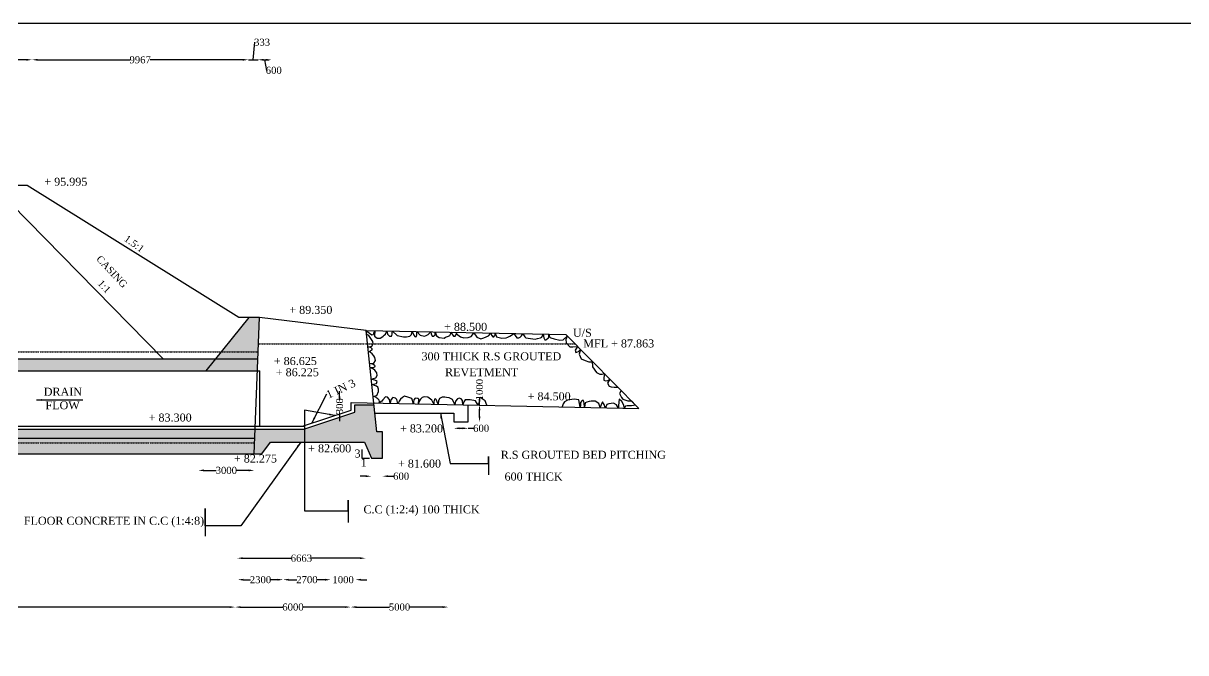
# Model space of a CAD drawing. Header units: millimetres. Extents: x -109570 to 247657, y -246061 to 92299.
# Drawn here: x 97259 to 159718, y 58470 to 92299 of the extents above; entities that cross this region are included whole.
import ezdxf

# ---------------------------------------------------------------- set-up
doc = ezdxf.new("R2010")
doc.units = ezdxf.units.MM
doc.header["$MEASUREMENT"] = 0
doc.header["$PDMODE"] = 33
doc.header["$PDSIZE"] = 500
doc.linetypes.add('ACAD_ISO03W100', pattern=[30, 12, -18])
for name, color, linetype in [('DIM', 5, 'Continuous'), ('DOT LINE', 3, 'ACAD_ISO03W100'), ('DWG. LINE', 1, 'Continuous'), ('HATCH', 2, 'Continuous'), ('TEXT', 7, 'Continuous'), ('TITLE', 7, 'Continuous')]:
    doc.layers.add(name, color=color, linetype=linetype)
doc.styles.get("Standard").update_dxf_attribs({"font": 'TIMES.TTF', "height": 380})
doc.dimstyles.get("Standard").update_dxf_attribs({"dimtxt": 380, "dimasz": 300, "dimexe": 0.18, "dimexo": 0.0625, "dimgap": 0.09, "dimtad": 0, "dimdec": 0, "dimzin": 0, "dimdsep": 46, "dimtxsty": 'Standard', "dimcen": 0.09, "dimse1": 1, "dimse2": 1, "dimclrd": 5, "dimclre": 5, "dimclrt": 4, "dimadec": 0, "dimazin": 0, "dimtfac": 1, "dimtdec": 0, "dimtofl": 0, "dimtmove": 0, "dimatfit": 3, "dimfxl": 1, "dimtolj": 1, "dimtzin": 0, "dimarcsym": 0})

# ---------------------------------------------------------------- blocks, each defined once
blk = doc.blocks.new('*D12')
at = {"layer": 'Defpoints', "color": 0}
for p in [(106670, 68270), (109668, 68270), (109668, 68270)]:
    blk.add_point(p, dxfattribs=at)
at = {"layer": 'DIM', "color": 5, "lineweight": -2}
for p, q in [((106970, 68270), (107629, 68270)), ((109368, 68270), (108709, 68270))]:
    blk.add_line(p, q, dxfattribs=at)
at = {"layer": 'DIM', "color": 5}
for points in [[(106970, 68320), (106970, 68220), (106670, 68270)], [(109368, 68320), (109368, 68220), (109668, 68270)]]:
    blk.add_solid(points, dxfattribs=at)
at = {"layer": 'DIM', "color": 4, "insert": (108169, 68270), "char_height": 380, "attachment_point": 5}
blk.add_mtext('\\A1;3000', dxfattribs=at)
blk = doc.blocks.new('*D13')
at = {"layer": 'Defpoints', "color": 0}
for p in [(114255, 71924), (114869, 71924), (114869, 71512)]:
    blk.add_point(p, dxfattribs=at)
at = {"layer": 'DIM', "color": 5, "lineweight": -2}
for p, q in [((114255, 72224), (114255, 72524)), ((114255, 71212), (114255, 70912))]:
    blk.add_line(p, q, dxfattribs=at)
at = {"layer": 'DIM', "color": 5}
for points in [[(114205, 72224), (114305, 72224), (114255, 71924)], [(114205, 71212), (114305, 71212), (114255, 71512)]]:
    blk.add_solid(points, dxfattribs=at)
at = {"layer": 'DIM', "color": 4, "insert": (114255, 71718), "char_height": 380, "attachment_point": 5, "rotation": 90}
blk.add_mtext('\\A1;300', dxfattribs=at)
blk = doc.blocks.new('*D14')
at = {"layer": 'Defpoints', "color": 0}
for p in [(115965, 68919), (116563, 68919), (116563, 67957)]:
    blk.add_point(p, dxfattribs=at)
at = {"layer": 'DIM', "color": 5, "lineweight": -2}
for p, q in [((115665, 67957), (115365, 67957)), ((116863, 67957), (117163, 67957))]:
    blk.add_line(p, q, dxfattribs=at)
at = {"layer": 'DIM', "color": 5}
for points in [[(115665, 68007), (115665, 67907), (115965, 67957)], [(116863, 68007), (116863, 67907), (116563, 67957)]]:
    blk.add_solid(points, dxfattribs=at)
at = {"layer": 'DIM', "color": 4, "insert": (117562, 67957), "char_height": 380, "attachment_point": 5}
blk.add_mtext('\\A1;600', dxfattribs=at)
blk = doc.blocks.new('*D15')
at = {"layer": 'Defpoints', "color": 0}
for p in [(120387, 70875), (121162, 70875), (121162, 70531)]:
    blk.add_point(p, dxfattribs=at)
at = {"layer": 'DIM', "color": 5, "lineweight": -2}
for p, q in [((120687, 70531), (120862, 70531)), ((121162, 70531), (121462, 70531))]:
    blk.add_line(p, q, dxfattribs=at)
at = {"layer": 'DIM', "color": 5}
for points in [[(120687, 70581), (120687, 70481), (120387, 70531)], [(120862, 70581), (120862, 70481), (121162, 70531)]]:
    blk.add_solid(points, dxfattribs=at)
at = {"layer": 'DIM', "color": 4, "insert": (121861, 70531), "char_height": 380, "attachment_point": 5}
blk.add_mtext('\\A1;600', dxfattribs=at)
blk = doc.blocks.new('*D16')
at = {"layer": 'Defpoints', "color": 0}
for p in [(121162, 71791), (121775, 71791), (121162, 70875)]:
    blk.add_point(p, dxfattribs=at)
at = {"layer": 'DIM', "color": 5, "lineweight": -2}
for p, q in [((121775, 71791), (121775, 72091)), ((121775, 71175), (121775, 71491))]:
    blk.add_line(p, q, dxfattribs=at)
at = {"layer": 'DIM', "color": 5}
for points in [[(121725, 71491), (121825, 71491), (121775, 71791)], [(121725, 71175), (121825, 71175), (121775, 70875)]]:
    blk.add_solid(points, dxfattribs=at)
at = {"layer": 'DIM', "color": 4, "insert": (121775, 72609), "char_height": 380, "attachment_point": 5, "rotation": 90}
blk.add_mtext('\\A1;1000', dxfattribs=at)
blk = doc.blocks.new('*D17')
at = {"layer": 'Defpoints', "color": 0}
for p in [(108754, 63709), (115654, 63709), (115654, 63551)]:
    blk.add_point(p, dxfattribs=at)
at = {"layer": 'DIM', "color": 5, "lineweight": -2}
for p, q in [((109054, 63551), (111678, 63551)), ((115354, 63551), (112730, 63551))]:
    blk.add_line(p, q, dxfattribs=at)
at = {"layer": 'DIM', "color": 5}
for points in [[(109054, 63601), (109054, 63501), (108754, 63551)], [(115354, 63601), (115354, 63501), (115654, 63551)]]:
    blk.add_solid(points, dxfattribs=at)
at = {"layer": 'DIM', "color": 4, "insert": (112204, 63551), "char_height": 380, "attachment_point": 5}
blk.add_mtext('\\A1;6663', dxfattribs=at)
blk = doc.blocks.new('*D18')
at = {"layer": 'Defpoints', "color": 0}
for p in [(108786, 62451), (111225, 62451), (111225, 62395)]:
    blk.add_point(p, dxfattribs=at)
at = {"layer": 'DIM', "color": 5, "lineweight": -2}
for p, q in [((109086, 62395), (109461, 62395)), ((110925, 62395), (110551, 62395))]:
    blk.add_line(p, q, dxfattribs=at)
at = {"layer": 'DIM', "color": 5}
for points in [[(109086, 62445), (109086, 62345), (108786, 62395)], [(110925, 62445), (110925, 62345), (111225, 62395)]]:
    blk.add_solid(points, dxfattribs=at)
at = {"layer": 'DIM', "color": 4, "insert": (110006, 62395), "char_height": 380, "attachment_point": 5}
blk.add_mtext('\\A1;2300', dxfattribs=at)
blk = doc.blocks.new('*D19')
at = {"layer": 'Defpoints', "color": 0}
for p in [(111225, 62451), (113777, 62395), (113777, 62143)]:
    blk.add_point(p, dxfattribs=at)
at = {"layer": 'DIM', "color": 5, "lineweight": -2}
for p, q in [((111525, 62395), (111956, 62395)), ((113477, 62395), (113046, 62395))]:
    blk.add_line(p, q, dxfattribs=at)
at = {"layer": 'DIM', "color": 5}
for points in [[(111525, 62445), (111525, 62345), (111225, 62395)], [(113477, 62445), (113477, 62345), (113777, 62395)]]:
    blk.add_solid(points, dxfattribs=at)
at = {"layer": 'DIM', "color": 4, "insert": (112501, 62395), "char_height": 380, "attachment_point": 5}
blk.add_mtext('\\A1;2700', dxfattribs=at)
blk = doc.blocks.new('*D20')
at = {"layer": 'Defpoints', "color": 0}
for p in [(113777, 62143), (115113, 62395), (115113, 62245)]:
    blk.add_point(p, dxfattribs=at)
at = {"layer": 'DIM', "color": 5, "lineweight": -2}
for p, q in [((113477, 62395), (113177, 62395)), ((115413, 62395), (115713, 62395))]:
    blk.add_line(p, q, dxfattribs=at)
at = {"layer": 'DIM', "color": 5}
for points in [[(113477, 62445), (113477, 62345), (113777, 62395)], [(115413, 62445), (115413, 62345), (115113, 62395)]]:
    blk.add_solid(points, dxfattribs=at)
at = {"layer": 'DIM', "color": 4, "insert": (114445, 62395), "char_height": 380, "attachment_point": 5}
blk.add_mtext('\\A1;1000', dxfattribs=at)
blk = doc.blocks.new('*D25')
at = {"layer": 'Defpoints', "color": 0}
for p in [(108645, 60925), (79803, 60567), (108645, 60305)]:
    blk.add_point(p, dxfattribs=at)
at = {"layer": 'DIM', "color": 5, "lineweight": -2}
for p, q in [((80103, 60925), (93538, 60925)), ((108345, 60925), (94909, 60925))]:
    blk.add_line(p, q, dxfattribs=at)
at = {"layer": 'DIM', "color": 5}
for points in [[(80103, 60975), (80103, 60875), (79803, 60925)], [(108345, 60975), (108345, 60875), (108645, 60925)]]:
    blk.add_solid(points, dxfattribs=at)
at = {"layer": 'DIM', "color": 4, "insert": (94224, 60925), "char_height": 380, "attachment_point": 5}
blk.add_mtext('\\A1;27000', dxfattribs=at)
blk = doc.blocks.new('*D26')
at = {"layer": 'Defpoints', "color": 0}
for p in [(114857, 60925), (108645, 60305), (114857, 60138)]:
    blk.add_point(p, dxfattribs=at)
at = {"layer": 'DIM', "color": 5, "lineweight": -2}
for p, q in [((108945, 60925), (111212, 60925)), ((114557, 60925), (112290, 60925))]:
    blk.add_line(p, q, dxfattribs=at)
at = {"layer": 'DIM', "color": 5}
for points in [[(108945, 60975), (108945, 60875), (108645, 60925)], [(114557, 60975), (114557, 60875), (114857, 60925)]]:
    blk.add_solid(points, dxfattribs=at)
at = {"layer": 'DIM', "color": 4, "insert": (111751, 60925), "char_height": 380, "attachment_point": 5}
blk.add_mtext('\\A1;6000', dxfattribs=at)
blk = doc.blocks.new('*D27')
at = {"layer": 'Defpoints', "color": 0}
for p in [(120094, 60925), (114857, 60138), (120094, 60186)]:
    blk.add_point(p, dxfattribs=at)
at = {"layer": 'DIM', "color": 5, "lineweight": -2}
for p, q in [((115157, 60925), (116938, 60925)), ((119794, 60925), (118013, 60925))]:
    blk.add_line(p, q, dxfattribs=at)
at = {"layer": 'DIM', "color": 5}
for points in [[(115157, 60975), (115157, 60875), (114857, 60925)], [(119794, 60975), (119794, 60875), (120094, 60925)]]:
    blk.add_solid(points, dxfattribs=at)
at = {"layer": 'DIM', "color": 4, "insert": (117476, 60925), "char_height": 380, "attachment_point": 5}
blk.add_mtext('\\A1;5000', dxfattribs=at)
blk = doc.blocks.new('*D35')
at = {"layer": 'Defpoints', "color": 0}
for p in [(97730, 90335), (94730, 89409), (97730, 89346)]:
    blk.add_point(p, dxfattribs=at)
at = {"layer": 'DIM', "color": 5, "lineweight": -2}
for p, q in [((95030, 90335), (95690, 90335)), ((97430, 90335), (96770, 90335))]:
    blk.add_line(p, q, dxfattribs=at)
at = {"layer": 'DIM', "color": 5}
for points in [[(95030, 90385), (95030, 90285), (94730, 90335)], [(97430, 90385), (97430, 90285), (97730, 90335)]]:
    blk.add_solid(points, dxfattribs=at)
at = {"layer": 'DIM', "color": 4, "insert": (96230, 90335), "char_height": 380, "attachment_point": 5}
blk.add_mtext('\\A1;3000', dxfattribs=at)
blk = doc.blocks.new('*D36')
at = {"layer": 'Defpoints', "color": 0}
for p in [(109353, 90335), (97730, 89346), (109353, 88778)]:
    blk.add_point(p, dxfattribs=at)
at = {"layer": 'DIM', "color": 5, "lineweight": -2}
for p, q in [((98030, 90335), (103004, 90335)), ((109053, 90335), (104079, 90335))]:
    blk.add_line(p, q, dxfattribs=at)
at = {"layer": 'DIM', "color": 5}
for points in [[(98030, 90385), (98030, 90285), (97730, 90335)], [(109053, 90385), (109053, 90285), (109353, 90335)]]:
    blk.add_solid(points, dxfattribs=at)
at = {"layer": 'DIM', "color": 4, "insert": (103541, 90335), "char_height": 380, "attachment_point": 5}
blk.add_mtext('\\A1;9967', dxfattribs=at)
blk = doc.blocks.new('*D37')
at = {"layer": 'Defpoints', "color": 0}
for p in [(109874, 90335), (109874, 89790), (109353, 88778)]:
    blk.add_point(p, dxfattribs=at)
at = {"layer": 'DIM', "color": 5, "lineweight": -2}
for p, q in [((109613, 90335), (109703, 91275)), ((109703, 91275), (109704, 91275)), ((109053, 90335), (108753, 90335)), ((109353, 90335), (109874, 90335)), ((110174, 90335), (110474, 90335))]:
    blk.add_line(p, q, dxfattribs=at)
at = {"layer": 'DIM', "color": 5}
for points in [[(109053, 90385), (109053, 90285), (109353, 90335)], [(110174, 90385), (110174, 90285), (109874, 90335)]]:
    blk.add_solid(points, dxfattribs=at)
at = {"layer": 'DIM', "color": 4, "insert": (110090, 91275), "char_height": 380, "attachment_point": 5}
blk.add_mtext('\\A1;333', dxfattribs=at)
blk = doc.blocks.new('*D38')
at = {"layer": 'Defpoints', "color": 0}
for p in [(110585, 90335), (109874, 89790), (110585, 89759)]:
    blk.add_point(p, dxfattribs=at)
at = {"layer": 'DIM', "color": 5, "lineweight": -2}
for p, q in [((110174, 90335), (110285, 90335)), ((110230, 90335), (110320, 89767)), ((110320, 89767), (110320, 89767))]:
    blk.add_line(p, q, dxfattribs=at)
at = {"layer": 'DIM', "color": 5}
for points in [[(110174, 90385), (110174, 90285), (109874, 90335)], [(110285, 90385), (110285, 90285), (110585, 90335)]]:
    blk.add_solid(points, dxfattribs=at)
at = {"layer": 'DIM', "color": 4, "insert": (110719, 89767), "char_height": 380, "attachment_point": 5}
blk.add_mtext('\\A1;600', dxfattribs=at)

msp = doc.modelspace()

# ---------------------------------------------------------------- hatches: boundary and pattern name
at = {"layer": 'HATCH'}
h = msp.add_hatch(dxfattribs=at)
h.set_pattern_fill('AR-CONC', color=256, scale=150, style=0)
h.set_pattern_definition([(50, (0, 0), (1075.89, -94.128), [112.5, -1237.5]), (355, (0, 0), (-208.127, 1128.288), [90, -990]), (100.4514, (89.7, -7.8), (867.764, 1034.159), [95.61, -1051.713]), (46.1842, (0, 300), (1600.862, -248.279), [168.75, -1856.25]), (96.6356, (133.4, 279.3), (1401.994, 1461.177), [143.415, -1577.57]), (351.1842, (0, 300), (1401.993, 1461.178), [135, -1485]), (21, (150, 225), (895.3606, -603.9283), [112.5, -1237.5]), (326, (150, 225), (364.973, 1087.725), [90, -990]), (71.4514, (224.6, 174.7), (1260.334, 483.796), [95.61, -1051.713]), (37.5, (0, 0), (18.2398, 499.3408), [0, -978, 0, -1005, 0, -993.75]), (7.5, (0, 0), (394.6043, 591.6176), [0, -573, 0, -955.5, 0, -378.75]), (327.5, (-334.5, 0), (800.7337, -33.8323), [0, -375, 0, -1170, 0, -1552.5]), (317.5, (-484.5, 0), (874.7793, 150.1575), [0, -487.5, 0, -777, 0, -1102.5])])
h.paths.add_polyline_path([(109683.4, 69759), (79991.4, 69759), (79991.4, 69166), (109660.2, 69166)])
h.paths.add_polyline_path([(109692.5, 69993.2), (79991.4, 69993.2), (79991.4, 69759), (109683.4, 69759)])
h.paths.add_polyline_path([(109711.9, 70491.2), (79991.4, 70491.2), (79991.4, 69993.2), (109692.5, 69993.2)])
h.paths.add_polyline_path([(107590.7, 74270.8), (79991.4, 74270.8), (79991.4, 73623.1), (107069.7, 73623.1)])
h.paths.add_polyline_path([(116104.9, 71789.9), (115080.6, 71789.9), (115080.6, 71390.1), (112337.1, 70491.2), (109711.9, 70491.2), (109660.2, 69166), (110084.6, 69166), (110536, 69795), (115602.7, 69795), (115964.6, 68919.1), (116563.1, 68919.1), (116563.1, 70337.3), (116256.9, 70337.3)])
h.paths.add_polyline_path([(109946.1, 76487.6), (109373.8, 76487.6), (107885.1, 74636.8), (109873.8, 74636.8)])
h.paths.add_polyline_path([(109873.8, 74636.8), (107885.1, 74636.8), (107590.7, 74270.8), (109859.5, 74270.8)])
h.paths.add_polyline_path([(109859.5, 74270.8), (107590.7, 74270.8), (107069.7, 73623.1), (109834.2, 73623.1)])

# ---------------------------------------------------------------- linework, layer by layer
at = {"layer": 'DIM'}
for points in [[(122261.7, 68643.9), (122261.7, 69015.5), (122261.7, 68028.2)], [(107026.9, 65293.5), (107026.9, 66214.3), (107026.9, 64737.8)], [(112363.3, 66101.5), (114713.4, 66101.5), (114713.4, 66677.9), (114713.4, 65477.1)]]:
    msp.add_lwpolyline(points, dxfattribs=at)
at = {"layer": 'DOT LINE'}
for points in [[(109890.7, 75069), (115761.8, 75069)], [(115761.8, 75069), (126907.4, 75069)], [(79991.4, 74636.8), (109859.5, 74636.8)], [(79991.4, 69759), (109683.4, 69759)]]:
    msp.add_lwpolyline(points, dxfattribs=at)
at = {"layer": 'DWG. LINE'}
for points in [[(109373.8, 76487.6), (108846.7, 76487.6), (97466, 83586), (94457.7, 83586), (79769.2, 74776.1)], [(86343.8, 74270.8), (95448.6, 82593.5), (96609.5, 82593.5), (104772.3, 74270.8)], [(109660.2, 69166), (109946.1, 76487.6), (109373.8, 76487.6), (107069.7, 73623.1)], [(115687.2, 75781.7), (109946.1, 76487.6)], [(79991.4, 69166), (110084.6, 69166), (110536, 69795), (115602.7, 69795), (115964.6, 68919.1), (116563.1, 68919.1), (116563.1, 70337.3), (116256.9, 70337.3), (115687.2, 75781.7)], [(115687.2, 75781.7), (126413.2, 75569.7), (130333.5, 71597.2)], [(79991.4, 74270.8), (109859.5, 74270.8)], [(79991.4, 73623.1), (109973.2, 73623.1)], [(109973.2, 70651.4), (109973.2, 73623.1)], [(112267.1, 70651.4), (114868.6, 71511.7), (114868.6, 71923.6), (130333.5, 71597.2)], [(112337.1, 70491.2), (115080.6, 71390.1), (115080.6, 71789.9), (116104.9, 71789.9)], [(116151.2, 71347.6), (120386.9, 71347.6), (120386.9, 70874.5), (121162.1, 70874.5), (121162.1, 71790.8)], [(79991.4, 70651.4), (112340.2, 70651.4)], [(79991.4, 70491.2), (112337.1, 70491.2)], [(79991.4, 69993.2), (109692.5, 69993.2)], [(115446.7, 69388.1), (115446.7, 68918), (115866, 68918)]]:
    msp.add_lwpolyline(points, dxfattribs=at)
at = {"layer": 'HATCH'}
msp.add_lwpolyline([(122168.2, 71769.5), (122070.7, 72016), (121912.7, 72120.1), (121824.2, 72180.1), (121764.1, 72126.5), (121775.1, 71981.3), (121706.6, 71779.3), (121549.2, 72009.7), (121264.8, 72069.6), (121002.5, 72069.6), (120933, 71956), (120888.8, 71839.2), (120870.2, 71796.9), (120866.6, 72025.4), (120781.3, 72110.7), (120680.2, 72154.9), (120585.4, 72123.3), (120490.6, 71984.4), (120443.1, 71805.9), (120316.8, 72076), (120149.3, 72161.2), (119991.3, 72186.4), (119909.1, 72199.1), (119770.1, 72199.1), (119624.7, 72129.6), (119577.3, 72000.2), (119543, 71824.9), (119498.3, 71956), (119469.9, 72047.5), (119441.4, 72085.4), (119406.7, 72113.8), (119349.8, 72091.7), (119327.7, 71956), (119327.6, 71829.5), (119212.7, 72047.5), (118988.3, 72205.3), (118801.9, 72221.1), (118700.7, 72180.1), (118599.6, 72104.3), (118520.6, 71949.7), (118498.4, 71847), (118504.8, 72098), (118451.1, 72132.7), (118318.3, 72148.5), (118236.2, 72053.8), (118233, 71962.3), (118233.2, 71852.6), (118130.6, 72138.5), (117927.8, 72208.5), (117738.2, 72252.7), (117640.2, 72189.6), (117523.3, 72088.6), (117457, 71990.7), (117415.9, 71914.9), (117390.6, 71870.4), (117333.7, 72079.1), (117261, 72148.5), (117112.5, 72186.4), (117005.1, 72060.1), (116992.4, 71968.6), (116973.4, 71879.2), (116932.4, 72082.2), (116831.2, 72205.4), (116717.5, 72221.1), (116584.8, 72069.6), (116521.6, 71997), (116376.2, 71891.8), (116396, 71977), (116376.8, 72040.6), (116348.2, 72078.8), (116316.3, 72117), (116262.1, 72155.2), (116217.5, 72187), (116147.4, 72222), (116058.4, 72234.8), (116262.1, 72293), (116338.6, 72512.6), (116338.6, 72630.3), (116303.5, 72738.5), (116243, 72789.5), (116188.8, 72818.1), (115990, 72888.5), (116239.8, 72933.7), (116271.7, 73054.7), (116223.9, 73089.7), (116153.8, 73124.7), (115960.9, 73165.7), (116208, 73249.7), (116268.5, 73373.8), (116262.1, 73504.3), (116262.1, 73504.3), (116198.4, 73590.2), (116147.4, 73650.7), (116071, 73704.8), (115978.6, 73758.9), (115895, 73795.7), (116061.4, 73800.3), (116147.4, 73835.3), (116163.4, 73879.8), (116112.4, 73930.8), (116039.1, 73975.3), (115871.4, 74021.2), (116090.1, 74040.5), (116188.9, 74183.7), (116153.9, 74333.3), (116087, 74428.7), (116010.5, 74527.4), (115921.3, 74603.8), (115851.2, 74661.1), (115851.2, 74661.1), (116010.5, 74745.1), (116013.7, 74802.4), (115959.5, 74850.2), (115873.5, 74885.2), (115779.7, 74897.7), (115991.4, 74945.6), (116058.3, 75069), (116042.3, 75193.9), (115905.3, 75410.3), (115819.3, 75515.3), (115706.6, 75596.6), (115687.2, 75781.7), (115867.2, 75640.3), (115985.1, 75548), (116080.7, 75576.7), (116096.6, 75646.7), (116144.4, 75772.7), (116138.1, 75487.6), (116281.4, 75366.6), (116440.7, 75382.5), (116520.4, 75430.3), (116593.7, 75487.6), (116654.2, 75532.1), (116717.9, 75599), (116788.1, 75760), (116836.6, 75586.2), (116944.9, 75474.8), (117043.7, 75487.6), (117059.6, 75525.8), (117072.4, 75589.4), (117085.1, 75672.1), (117091, 75754), (117340, 75509.8), (117693.7, 75449.4), (117856.2, 75449.4), (118037.8, 75484.4), (118117.4, 75563.9), (118155.7, 75732.9), (118245.7, 75532.2), (118319, 75452.6), (118379.5, 75459), (118398.7, 75535.3), (118398.7, 75643.6), (118398.8, 75728.1), (118586.7, 75538.5), (118819.2, 75474.9), (118914.8, 75519.4), (119013.6, 75567.2), (119013.6, 75567.2), (119166.3, 75713), (119180.3, 75605.4), (119231.3, 75490.8), (119304.5, 75481.3), (119304.5, 75481.3), (119384.2, 75551.3), (119390.6, 75611.8), (119390.7, 75708.5), (119454.3, 75494), (119607.2, 75417.6), (119865.3, 75379.4), (119954.5, 75420.8), (120101.1, 75478.1), (120171.2, 75519.5), (120225.4, 75627.7), (120234.8, 75691.8), (120279.9, 75602.1), (120343.6, 75528.9), (120378.6, 75487.5), (120423.2, 75487.5), (120467.8, 75487.5), (120467.8, 75487.5), (120506.1, 75544.8), (120556.7, 75685.5), (120531.4, 75615.1), (120745.1, 75452.5), (120933, 75395.2), (121165.6, 75417.5), (121321.8, 75465.2), (121442.8, 75618), (121468.2, 75667.5), (121637.2, 75423.9), (121841.1, 75334.8), (122013.2, 75385.7), (122261.7, 75503.4), (122385.8, 75649.3), (122419.7, 75541.6), (122493, 75452.5), (122537.6, 75452.5), (122579, 75497), (122607.7, 75541.6), (122614.1, 75644.8), (122684.2, 75439.8), (122964.5, 75379.3), (123197.1, 75385.7), (123286.4, 75427), (123394.7, 75474.8), (123487.1, 75532.1), (123618.2, 75625), (123697.4, 75525.7), (123773.8, 75401.6), (123888.6, 75388.8), (123958.6, 75433.4), (124031.9, 75500.2), (124095.7, 75615.5), (124204, 75446.1), (124267.7, 75388.8), (124758.4, 75328.4), (124885.8, 75350.7), (125042, 75388.8), (125118.4, 75427), (125201.7, 75593.7), (125228.9, 75398.3), (125283.1, 75286.9), (125356.4, 75277.3), (125410.5, 75331.4), (125471.1, 75398.3), (125490.2, 75468.3), (125506, 75587.6), (125525.2, 75423.7), (125604.9, 75388.7), (125776.9, 75347.4), (126082.8, 75264.6), (126274, 75286.9), (126491.1, 75490.8), (126404.6, 75296.4), (126423.7, 75130.9), (126618.1, 74901.8), (126780.6, 74901.8), (127044.5, 74930), (126981.5, 74829.9), (126908.2, 74731.2), (126949.7, 74600.7), (126997.5, 74619.8), (127093.1, 74667.5), (127203.9, 74768.5), (127121.7, 74521.1), (127236.4, 74272.9), (127456.3, 74167.9), (127637.9, 74097.9), (127768.5, 74110.6), (127831.7, 74132.4), (127845.6, 73834.5), (128055.9, 73525.8), (128231.1, 73433.5), (128371.3, 73439.8), (128480.1, 73475.3), (128451, 73245.7), (128454.2, 73115.2), (128546.6, 73073.8), (128670.8, 73099.3), (128728.2, 73127.9), (128783.8, 73167.5), (128655.9, 72955), (128735.6, 72799), (128853.4, 72767.2), (129003.2, 72748.1), (129207.3, 72738.4), (129389.2, 72554.1), (129303.2, 72406.3), (129395.6, 72183.5), (129475.3, 72091.2), (129749.3, 72011.7), (129931, 72005.1), (130158.6, 71774.4), (129937.3, 71738), (129698.3, 71731.6), (129618.7, 71728.4), (129554.9, 71613.6), (129513.5, 71801.6), (129427.5, 71970.3), (129274.6, 72091.2), (129258.6, 71954.4), (129242.7, 71718.9), (129239.4, 71620.3), (129124.8, 71795.2), (128965.5, 71874.8), (128720.2, 71852.5), (128611.8, 71811.2), (128580, 71722), (128529.5, 71635.2), (128497.1, 71773), (128372.9, 71948), (128305.9, 71795.2), (128254.9, 71641), (128182.9, 71855.6), (127988.5, 71982.9), (127765.5, 71982.9), (127666.7, 71976.5), (127532.9, 71944.7), (127456.4, 71900.2), (127411.6, 71658.8), (127395.9, 71887.4), (127354.4, 72030.6), (127284.4, 72021.1), (127192, 71916.1), (127192, 71756.9), (127188.9, 71663.5), (127102.7, 72062.5), (126857.4, 72103.8), (126497.4, 72043.4), (126331.7, 71951.1), (126271.1, 71842.9), (126214.5, 71684.1)], dxfattribs=at)
at = {"layer": 'TITLE', "lineweight": 30}
msp.add_lwpolyline([(1083.6, 92298.6), (247656.9, 92298.6), (247656.9, 4151.1), (1083.6, 4151.1)], close=True, dxfattribs=at)

# ---------------------------------------------------------------- texts
at = {"layer": 'TEXT'}
for s, p in [('+ 95.995', (98390.2, 83567.1)), ('+ 89.350', (111554.3, 76679.9)), ('+ 88.500', (119869.1, 75769.4)), ('U/S', (126792.5, 75451.8)), ('MFL + 87.863', (127344, 74877)), ('+ 86.625', (110721.2, 73931.8)), ('300 THICK R.S GROUTED', (118657.3, 74184)), ('+ 86.225', (110827.4, 73330.3)), ('REVETMENT', (119920.3, 73331.6)), ('DRAIN', (98359.5, 72283)), ('+ 84.500', (124357.7, 72036)), ('FLOW', (98452.8, 71555.9)), ('+ 83.300', (103995.6, 70894)), ('+ 83.200', (117499.2, 70310)), ('+ 82.600', (112567.2, 69236.9)), ('3', (115060.4, 68961.8)), ('R.S GROUTED BED PITCHING', (122913, 68895.2)), ('+ 82.275', (108577.8, 68692.4)), ('1', (115385.6, 68469.2)), ('+ 81.600', (117391.8, 68420.4)), ('600 THICK', (123116.9, 67723.7)), ('C.C (1:2:4) 100 THICK', (115539.1, 65958.6)), ('FLOOR CONCRETE IN C.C (1:4:8)', (97290.3, 65350))]:
    msp.add_text(s, height=430, dxfattribs=at).set_placement(p)
for s, height, rotation, p in [('1.5:1', 380, 324.120627, (102641.4, 80640.2)), ('CASING', 380, 313.019972, (101158.5, 79605.4)), ('1:1', 380, 313.019972, (101225.3, 78293.9)), ('1 IN 3', 430, 24.879725, (113654.1, 72115.6))]:
    msp.add_text(s, height=height, rotation=rotation, dxfattribs=at).set_placement(p)

# ---------------------------------------------------------------- dimensions: what is measured, and where the dimension line sits
at = {"layer": 'DIM'}
for base, p1, p2, text, picture, middle in [((109874.1, 90334.6), (109352.8, 88777.8), (109874.1, 89790.4), '333', '*D37', (109703.7, 91274.9)), ((110585.5, 90334.6), (109874.1, 89790.4), (110585.5, 89759.5), '600', '*D38', (110320.1, 89767.2))]:
    dim = msp.add_linear_dim(base=base, p1=p1, p2=p2, text=text, dimstyle='Standard', override={"dimtmove": 1}, dxfattribs=at)
    dim.commit()
    dim.dimension.update_dxf_attribs({"geometry": picture, "text_midpoint": middle, "dimtype": 160})
dim = msp.add_linear_dim(base=(97730.2, 90334.6), p1=(94729.8, 89408.8), p2=(97730.2, 89345.7), dimstyle='Standard', override={"dimtmove": 1}, dxfattribs=at)
dim.commit()
dim.dimension.update_dxf_attribs({"geometry": '*D35', "text_midpoint": (96230, 90334.6)})
for base, p1, p2, text, picture, middle in [((109352.8, 90334.6), (97730.2, 89345.7), (109352.8, 88777.8), '9967', '*D36', (103541.5, 90334.6)), ((108644.8, 60924.6), (79802.6, 60566.7), (108644.8, 60304.7), '27000', '*D25', (94223.7, 60924.6)), ((114857.2, 60924.6), (108644.8, 60304.7), (114857.2, 60138.2), '6000', '*D26', (111751, 60924.6)), ((120093.8, 60924.6), (114857.2, 60138.2), (120093.8, 60185.8), '5000', '*D27', (117475.5, 60924.6))]:
    dim = msp.add_linear_dim(base=base, p1=p1, p2=p2, text=text, dimstyle='Standard', override={"dimtmove": 1}, dxfattribs=at)
    dim.commit()
    dim.dimension.update_dxf_attribs({"geometry": picture, "text_midpoint": middle})
dim = msp.add_linear_dim(base=(121775.1, 71790.8), p1=(121162.1, 70874.5), p2=(121162.1, 71790.8), angle=90, text='1000', dimstyle='Standard', dxfattribs=at)
dim.commit()
dim.dimension.update_dxf_attribs({"geometry": '*D16', "text_midpoint": (121775.1, 72609.1)})
dim = msp.add_linear_dim(base=(114254.8, 71923.6), p1=(114868.6, 71511.7), p2=(114868.6, 71923.6), angle=90, text='300', dimstyle='Standard', dxfattribs=at)
dim.commit()
dim.dimension.update_dxf_attribs({"geometry": '*D13', "text_midpoint": (114254.8, 71717.7), "dimtype": 160})
for base, p1, p2, text, picture, middle in [((121162.1, 70531.3), (120386.9, 70874.5), (121162.1, 70874.5), '600', '*D15', (121860.9, 70531.3)), ((115653.9, 63551.5), (108754.1, 63709.1), (115653.9, 63709.1), '6663', '*D17', (112204, 63551.5))]:
    dim = msp.add_linear_dim(base=base, p1=p1, p2=p2, text=text, dimstyle='Standard', dxfattribs=at)
    dim.commit()
    dim.dimension.update_dxf_attribs({"geometry": picture, "text_midpoint": middle})
dim = msp.add_linear_dim(base=(116563.1, 67957), p1=(115964.6, 68919.1), p2=(116563.1, 68919.1), text='600', dimstyle='Standard', dxfattribs=at)
dim.commit()
dim.dimension.update_dxf_attribs({"geometry": '*D14', "text_midpoint": (117562, 67957), "dimtype": 160})
for p1, p2, distance, text, picture, middle in [((106669.6, 68270.3), (109668.2, 68270.3), 0, '3000', '*D12', (108168.9, 68270.3)), ((108786.4, 62450.8), (111225.4, 62450.8), -56, '2300', '*D18', (110005.9, 62394.7))]:
    dim = msp.add_aligned_dim(p1=p1, p2=p2, distance=distance, text=text, dimstyle='Standard', dxfattribs=at)
    dim.commit()
    dim.dimension.update_dxf_attribs({"geometry": picture, "text_midpoint": middle})
for base, p1, p2, text, picture, middle in [((113776.5, 62394.7), (111225.4, 62450.8), (113776.5, 62142.7), '2700', '*D19', (112501, 62394.7)), ((115112.8, 62394.7), (113776.5, 62142.7), (115112.8, 62245.4), '1000', '*D20', (114444.7, 62394.7))]:
    dim = msp.add_linear_dim(base=base, p1=p1, p2=p2, angle=180, text=text, dimstyle='Standard', override={"dimtmove": 1}, dxfattribs=at)
    dim.commit()
    dim.dimension.update_dxf_attribs({"geometry": picture, "text_midpoint": middle})

# ---------------------------------------------------------------- leaders
for points in [[(97968.8, 72052.6), (100460.5, 72052.6)], [(112761.4, 70814.9), (113577.2, 72374.8)], [(113998.6, 71224), (112363.3, 71504.5), (112363.3, 66101.5)], [(119668.5, 71347.6), (120199.9, 68643.9), (122261.7, 68643.9)], [(112177.5, 69795), (108950.1, 65293.5), (107026.9, 65293.5)]]:
    msp.add_leader(points, dimstyle='Standard', override={"dimgap": 0.09, "dimtad": 0}, dxfattribs=at)

doc.saveas('drawing.dxf')
